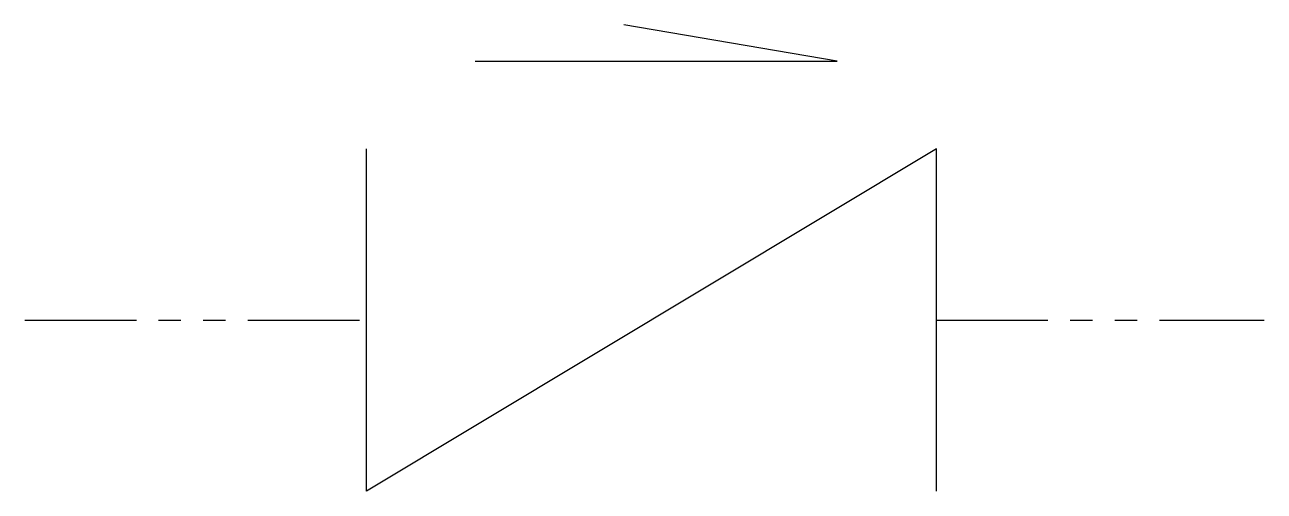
# Model space of a CAD drawing. Extents: x -20770.2 to -20742.4, y -11735.7 to -11725.3.
import ezdxf

# ---------------------------------------------------------------- set-up
doc = ezdxf.new("R2010")
doc.units = 0
doc.header["$MEASUREMENT"] = 0
doc.linetypes.add('PHANTOM2', pattern=[1.25, 0.625, -0.125, 0.125, -0.125, 0.125, -0.125])
doc.layers.get('0').update_dxf_attribs({"color": 3, "linetype": 'CONTINUOUS'})

msp = doc.modelspace()

# ---------------------------------------------------------------- linework, layer by layer
at = {"color": 2}
for p, q in [((-20751.957, -11726.089), (-20756.734, -11725.273)), ((-20760.063, -11726.089), (-20751.957, -11726.089)), ((-20749.731, -11728.049), (-20762.496, -11735.708)), ((-20762.496, -11735.708), (-20762.496, -11728.049)), ((-20749.731, -11735.708), (-20749.731, -11728.049))]:
    msp.add_line(p, q, dxfattribs=at)
at = {"color": 1, "linetype": 'PHANTOM2', "ltscale": 4}
for p, q in [((-20770.156, -11731.879), (-20762.496, -11731.879)), ((-20749.731, -11731.879), (-20742.385, -11731.879))]:
    msp.add_line(p, q, dxfattribs=at)

doc.saveas('drawing.dxf')
